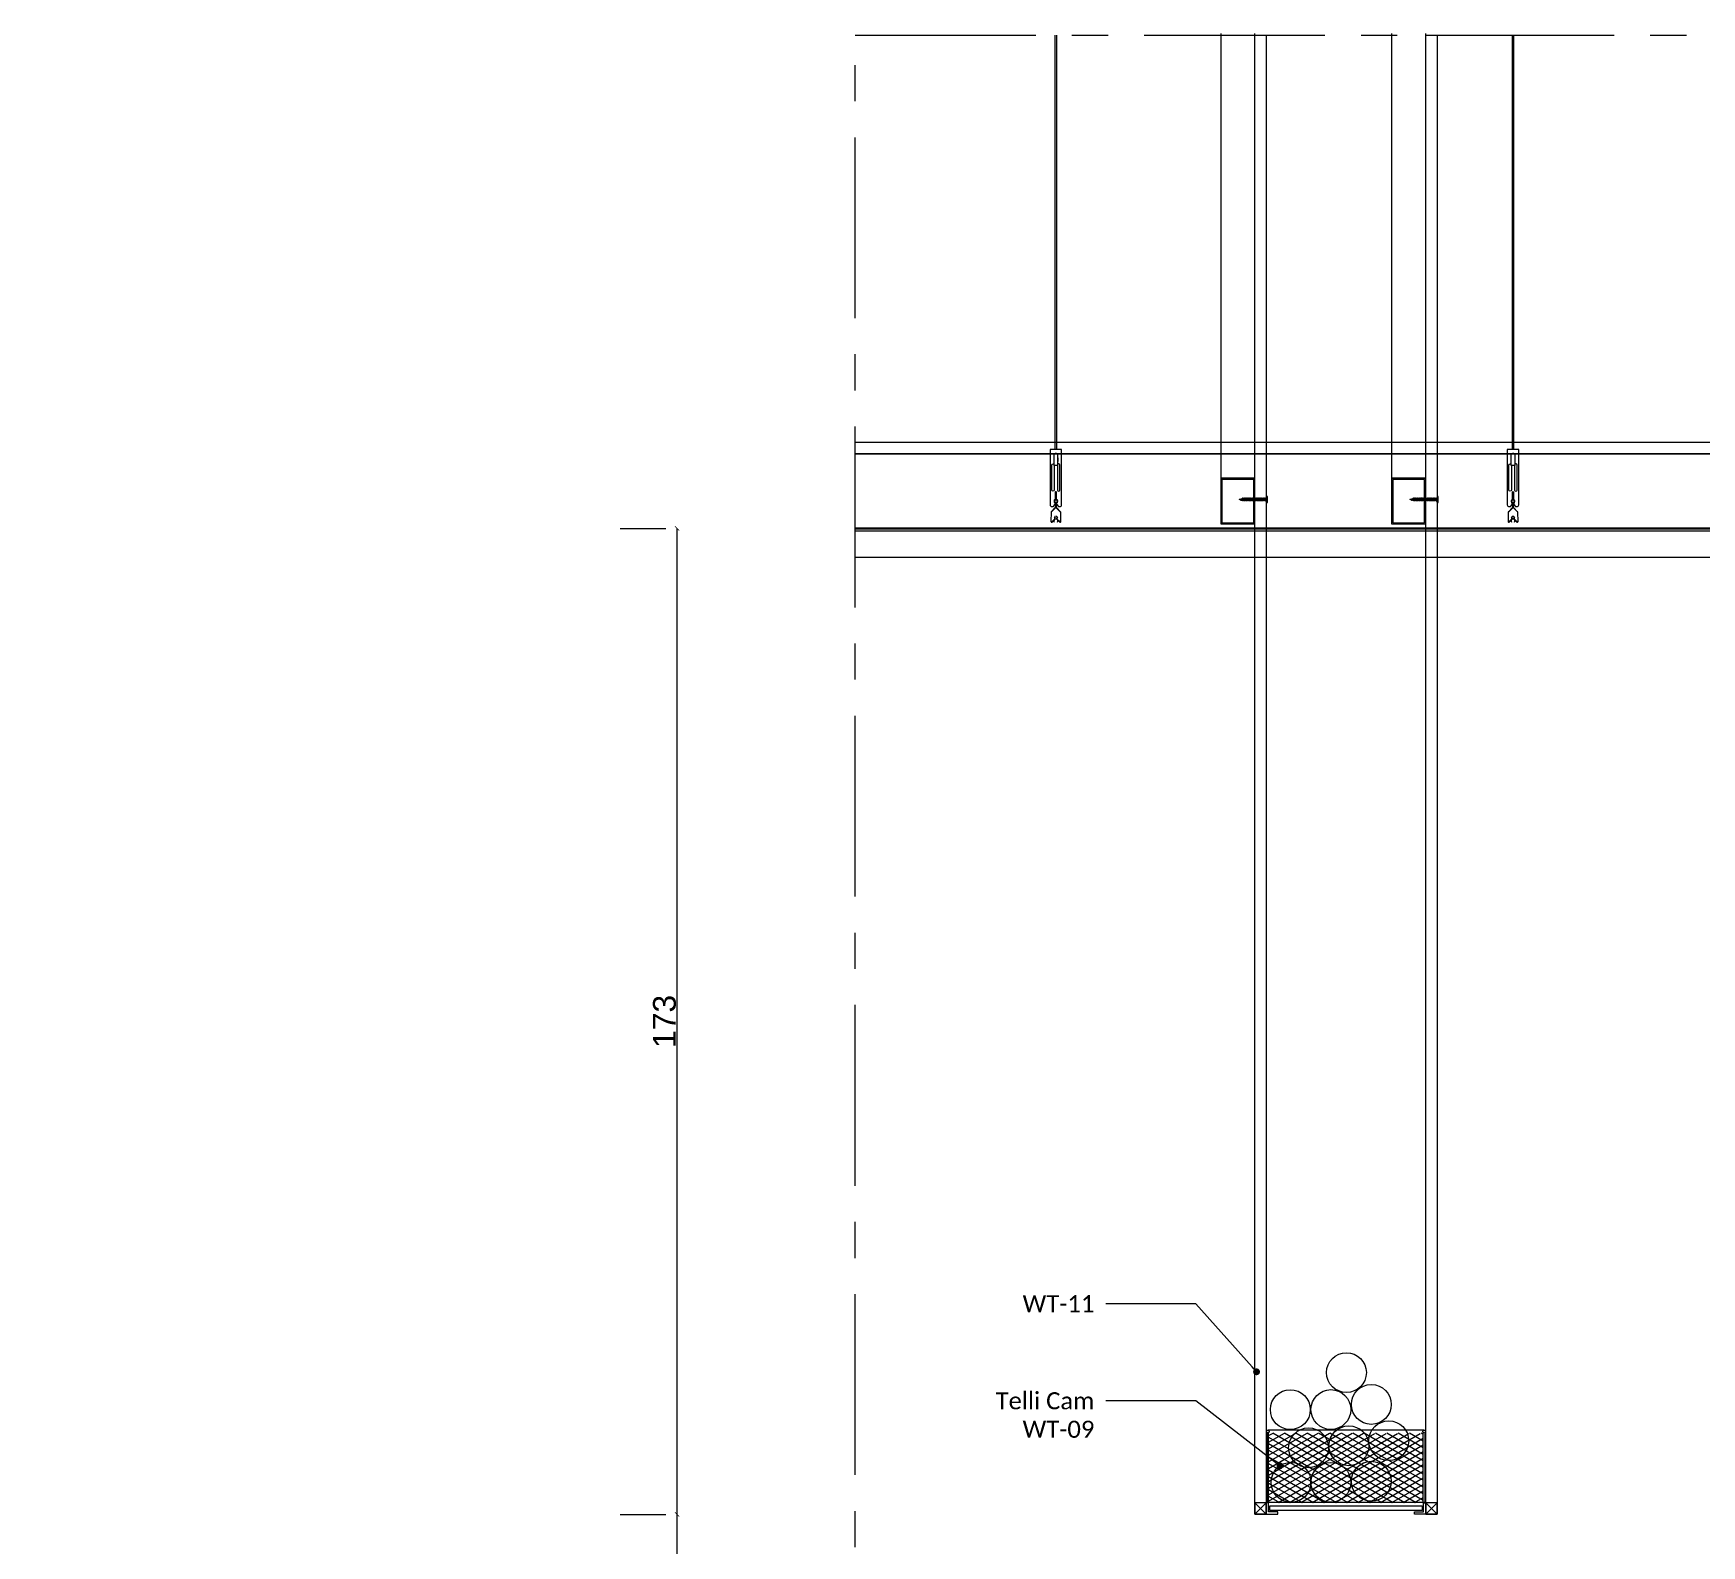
# Model space of a CAD drawing. Header units: millimetres. Extents: x 29001 to 40804, y -8833 to -5892.
# Drawn here: x 34437.2 to 34730.2, y -6928.6 to -6663 of the extents above; entities that cross this region are included whole.
import ezdxf
from ezdxf import colors
from ezdxf.entities.mleader import LeaderData, LeaderLine
from ezdxf.math import Vec2, Vec3

# ---------------------------------------------------------------- set-up
doc = ezdxf.new("R2010")
doc.units = ezdxf.units.MM
doc.linetypes.add('CENTER', pattern=[50.8, 31.75, -6.35, 6.35, -6.35])
doc.layers.get('0').update_dxf_attribs({"lineweight": 0})
doc.layers.get('Defpoints').update_dxf_attribs({"lineweight": 0})
doc.layers.add('xxx_Auto_Duvar_Duvar Gorunus 02', color=7, linetype='Continuous', lineweight=0, true_color=0x707070)
for name, color, linetype, lineweight in [('xxx_Auto_Kaplama_Aluminyum', 133, 'Continuous', 0), ('xxx_Auto_Kaplama_Aluminyum Tarama', 135, 'Continuous', 0), ('xxx_Auto_Konstruksiyon_Metal Ince', 161, 'Continuous', 0), ('xxx_Auto_Olcu_Ic', 33, 'Continuous', 0), ('xxx_Auto_Yardimci_Aks', 30, 'CENTER', 0), ('xxx_Auto_Yardimci_Yazi', 7, 'Continuous', 0)]:
    doc.layers.add(name, color=color, linetype=linetype, lineweight=lineweight)
doc.styles.add('AUTOBAN', font='')
doc.styles.add('narrow', font='ARIALN.TTF', dxfattribs={"height": 4})
doc.styles.get('AUTOBAN').set_extended_font_data('Helvetica Normal Tr')
doc.dimstyles.new('AUTO_DIM_1-20', dxfattribs={"dimtxt": 4, "dimasz": 0.75, "dimexe": 2, "dimexo": 10, "dimgap": 0.2, "dimtad": 1, "dimdec": 0, "dimrnd": 0.5, "dimdsep": 46, "dimtxsty": 'AUTOBAN', "dimblk": 'ARCHTICK', "dimcen": 2, "dimclrd": 256, "dimclre": 256, "dimclrt": 256, "dimadec": 0, "dimazin": 0, "dimtfac": 1, "dimtdec": 0, "dimtix": 1, "dimtofl": 0, "dimtmove": 1, "dimatfit": 3, "dimfxl": 1, "dimtolj": 1, "dimtzin": 0, "dimlwd": -1, "dimlwe": -1, "dimarcsym": 0})

# ---------------------------------------------------------------- blocks, each defined once
blk = doc.blocks.new('*U57')
for p, q in [((0, -5.5), (0, 5.5)), ((0, 5.5), (0.9, 5.5)), ((0.9, 5.5), (3.4, 2.6)), ((3.4, 2.6), (5.1, 1.7)), ((5.1, 1.7), (5.1, 1.7)), ((6.2, 1.7), (7.1, 1.7)), ((8.2, 1.7), (9, 1.7)), ((10.1, 1.7), (10.9, 1.7)), ((12.1, 1.7), (12.9, 1.7)), ((14.1, 1.7), (14.9, 1.7)), ((16.1, 1.7), (16.9, 1.7)), ((18.1, 1.7), (18.9, 1.7)), ((20.1, 1.7), (20.9, 1.7)), ((22.1, 1.7), (22.9, 1.7)), ((24.1, 1.7), (24.9, 1.7)), ((26.1, 1.7), (26.9, 1.7)), ((28.1, 1.7), (28.9, 1.7)), ((30.1, 1.7), (30.9, 1.7)), ((32.1, 1.7), (32.9, 1.7)), ((34.1, 1.7), (34.9, 1.7)), ((36.1, 1.7), (36.9, 1.7)), ((38.1, 1.7), (38.9, 1.7)), ((40.1, 1.7), (40.9, 1.7)), ((42.1, 1.7), (42.7, 1.7)), ((42.7, 1.7), (43.4, 1.7)), ((44.7, 1.4), (50, 0)), ((46.9, -1), (50, 0)), ((0.9, -5.5), (0, -5.5)), ((0.9, -5.5), (3.4, -2.6)), ((3.4, -2.6), (5.1, -1.7)), ((5.1, -1.7), (5.4, -1.7)), ((6.6, -1.7), (7.4, -1.7)), ((9.3, -1.7), (8.5, -1.7)), ((11.3, -1.7), (10.5, -1.7)), ((13.2, -1.7), (12.4, -1.7)), ((15.2, -1.7), (14.3, -1.7)), ((16.3, -1.7), (17.3, -1.7)), ((18.3, -1.7), (19.3, -1.7)), ((20.3, -1.7), (21.3, -1.7)), ((22.3, -1.7), (23.3, -1.7)), ((24.3, -1.7), (25.3, -1.7)), ((26.3, -1.7), (27.3, -1.7)), ((28.3, -1.7), (29.3, -1.7)), ((30.3, -1.7), (31.3, -1.7)), ((32.3, -1.7), (33.3, -1.7)), ((34.3, -1.7), (35.3, -1.7)), ((36.3, -1.7), (37.3, -1.7)), ((38.3, -1.7), (39.3, -1.7)), ((40.3, -1.7), (41.3, -1.7)), ((42.3, -1.7), (43.3, -1.7)), ((44.4, -1.5), (45.9, -1.3))]:
    blk.add_line(p, q)
at = {"lineweight": 15}
for p, q in [((0.9, 5.5), (0.9, -5.5)), ((3.4, -2.6), (3.4, 2.6))]:
    blk.add_line(p, q, dxfattribs=at)
at = {"lineweight": 5}
for p, q in [((5.1, -1.7), (5.1, 1.7)), ((5.1, 0), (5.4, -1.7)), ((6.2, 1.7), (7.4, -1.7)), ((8.2, 1.7), (9.3, -1.7)), ((10.1, 1.7), (11.3, -1.7)), ((12.1, 1.7), (13.2, -1.7)), ((14.1, 1.7), (15.2, -1.7)), ((16.1, 1.7), (17.2, -1.7)), ((18.1, 1.7), (19.2, -1.7)), ((20.1, 1.7), (21.2, -1.7)), ((22.1, 1.7), (23.2, -1.7)), ((24.1, 1.7), (25.2, -1.7)), ((26.1, 1.7), (27.2, -1.7)), ((28.1, 1.7), (29.2, -1.7)), ((30.1, 1.7), (31.2, -1.7)), ((32.1, 1.7), (33.2, -1.7)), ((34.1, 1.7), (35.2, -1.7)), ((36.1, 1.7), (37.2, -1.7)), ((38.1, 1.7), (39.2, -1.7)), ((40.1, 1.7), (41.2, -1.7)), ((42.1, 1.7), (43.2, -1.5)), ((44.6, 1.7), (45.7, -1))]:
    blk.add_line(p, q, dxfattribs=at)
for points, start_tangent, end_tangent in [([(5.1, 1.7), (5.7, 2.5), (6.2, 1.7)], (0.571797, 0.820395), (0.389557, -0.921002)), ([(7.1, 1.7), (7.7, 2.5), (8.2, 1.7)], (0.571797, 0.820395), (0.389557, -0.921002)), ([(9, 1.7), (9.6, 2.5), (10.1, 1.7)], (0.571797, 0.820395), (0.389557, -0.921002)), ([(10.9, 1.7), (11.6, 2.5), (12.1, 1.7)], (0.571797, 0.820395), (0.389557, -0.921002)), ([(12.9, 1.7), (13.6, 2.5), (14.1, 1.7)], (0.571797, 0.820395), (0.389557, -0.921002)), ([(14.9, 1.7), (15.6, 2.5), (16.1, 1.7)], (0.571797, 0.820395), (0.389557, -0.921002)), ([(16.9, 1.7), (17.6, 2.5), (18.1, 1.7)], (0.571797, 0.820395), (0.389557, -0.921002)), ([(18.9, 1.7), (19.6, 2.5), (20.1, 1.7)], (0.571797, 0.820395), (0.389557, -0.921002)), ([(20.9, 1.7), (21.6, 2.5), (22.1, 1.7)], (0.571797, 0.820395), (0.389557, -0.921002)), ([(22.9, 1.7), (23.6, 2.5), (24.1, 1.7)], (0.571797, 0.820395), (0.389557, -0.921002)), ([(24.9, 1.7), (25.6, 2.5), (26.1, 1.7)], (0.571797, 0.820395), (0.389557, -0.921002)), ([(26.9, 1.7), (27.6, 2.5), (28.1, 1.7)], (0.571797, 0.820395), (0.389557, -0.921002)), ([(28.9, 1.7), (29.6, 2.5), (30.1, 1.7)], (0.571797, 0.820395), (0.389557, -0.921002)), ([(30.9, 1.7), (31.6, 2.5), (32.1, 1.7)], (0.571797, 0.820395), (0.389557, -0.921002)), ([(32.9, 1.7), (33.6, 2.5), (34.1, 1.7)], (0.571797, 0.820395), (0.389557, -0.921002)), ([(34.9, 1.7), (35.6, 2.5), (36.1, 1.7)], (0.571797, 0.820395), (0.389557, -0.921002)), ([(36.9, 1.7), (37.6, 2.5), (38.1, 1.7)], (0.571797, 0.820395), (0.389557, -0.921002)), ([(38.9, 1.7), (39.6, 2.5), (40.1, 1.7)], (0.571797, 0.820395), (0.389557, -0.921002)), ([(40.9, 1.7), (41.6, 2.5), (42.1, 1.7)], (0.571797, 0.820395), (0.389557, -0.921002)), ([(43.4, 1.7), (44.1, 2.5), (44.6, 1.7)], (0.571797, 0.820395), (0.389557, -0.921002)), ([(5.4, -1.7), (6.1, -2.5), (6.6, -1.7)], (0.571797, -0.820395), (0.389557, 0.921002)), ([(7.4, -1.7), (8, -2.5), (8.5, -1.7)], (0.571797, -0.820395), (0.389557, 0.921002)), ([(9.3, -1.7), (9.9, -2.5), (10.5, -1.7)], (0.571797, -0.820395), (0.389557, 0.921002)), ([(11.3, -1.7), (11.9, -2.5), (12.4, -1.7)], (0.571797, -0.820395), (0.389557, 0.921002)), ([(13.2, -1.7), (13.8, -2.5), (14.3, -1.7)], (0.571797, -0.820395), (0.389557, 0.921002)), ([(15.2, -1.7), (15.8, -2.5), (16.3, -1.7)], (0.571797, -0.820395), (0.389557, 0.921002)), ([(17.2, -1.7), (17.8, -2.5), (18.3, -1.7)], (0.571797, -0.820395), (0.389557, 0.921002)), ([(19.2, -1.7), (19.8, -2.5), (20.3, -1.7)], (0.571797, -0.820395), (0.389557, 0.921002)), ([(21.2, -1.7), (21.8, -2.5), (22.3, -1.7)], (0.571797, -0.820395), (0.389557, 0.921002)), ([(23.2, -1.7), (23.8, -2.5), (24.3, -1.7)], (0.571797, -0.820395), (0.389557, 0.921002)), ([(25.2, -1.7), (25.8, -2.5), (26.3, -1.7)], (0.571797, -0.820395), (0.389557, 0.921002)), ([(27.2, -1.7), (27.8, -2.5), (28.3, -1.7)], (0.571797, -0.820395), (0.389557, 0.921002)), ([(29.2, -1.7), (29.8, -2.5), (30.3, -1.7)], (0.571797, -0.820395), (0.389557, 0.921002)), ([(31.2, -1.7), (31.8, -2.5), (32.3, -1.7)], (0.571797, -0.820395), (0.389557, 0.921002)), ([(33.2, -1.7), (33.8, -2.5), (34.3, -1.7)], (0.571797, -0.820395), (0.389557, 0.921002)), ([(35.2, -1.7), (35.8, -2.5), (36.3, -1.7)], (0.571797, -0.820395), (0.389557, 0.921002)), ([(37.2, -1.7), (37.8, -2.5), (38.3, -1.7)], (0.571797, -0.820395), (0.389557, 0.921002)), ([(39.2, -1.7), (39.8, -2.5), (40.3, -1.7)], (0.571797, -0.820395), (0.389557, 0.921002)), ([(41.2, -1.7), (41.8, -2.5), (42.3, -1.7)], (0.571797, -0.820395), (0.389557, 0.921002)), ([(43.2, -1.5), (43.9, -2.3), (44.4, -1.5)], (0.571797, -0.820395), (0.389557, 0.921002)), ([(45.7, -1), (46.4, -1.8), (46.9, -1)], (0.571797, -0.820395), (0.389557, 0.921002))]:
    blk.add_spline(points, degree=3, dxfattribs=dict(start_tangent=start_tangent, end_tangent=end_tangent))
at = {"lineweight": 15}
for points, start_tangent, end_tangent in [([(5.1, 1.7), (5.8, 1.4), (6.6, 0.1), (7.4, -1.7)], (0.99352, -0.113659), (0.389557, -0.921002)), ([(6.6, -1.7), (5.8, -1.4), (5.5, -1.1), (5.1, 0)], (-0.99352, 0.113659), (-0.389557, 0.921002)), ([(8.5, -1.7), (7.8, -1.4), (7, -0.1), (6.2, 1.7)], (-0.99352, 0.113659), (-0.389557, 0.921002)), ([(7.1, 1.7), (7.8, 1.4), (8.6, 0.1), (9.3, -1.7)], (0.99352, -0.113659), (0.389557, -0.921002)), ([(10.5, -1.7), (9.7, -1.4), (8.9, -0.1), (8.2, 1.7)], (-0.99352, 0.113659), (-0.389557, 0.921002)), ([(9, 1.7), (9.7, 1.4), (10.5, 0.1), (11.3, -1.7)], (0.99352, -0.113659), (0.389557, -0.921002)), ([(12.4, -1.7), (11.7, -1.4), (10.9, -0.1), (10.1, 1.7)], (-0.99352, 0.113659), (-0.389557, 0.921002)), ([(10.9, 1.7), (11.6, 1.4), (12.5, 0.1), (13.2, -1.7)], (0.99352, -0.113659), (0.389557, -0.921002)), ([(14.3, -1.7), (13.6, -1.4), (12.8, -0.1), (12.1, 1.7)], (-0.99352, 0.113659), (-0.389557, 0.921002)), ([(12.9, 1.7), (13.6, 1.4), (14.5, 0.1), (15.2, -1.7)], (0.99352, -0.113659), (0.389557, -0.921002)), ([(16.3, -1.7), (15.6, -1.4), (14.8, -0.1), (14.1, 1.7)], (-0.99352, 0.113659), (-0.389557, 0.921002)), ([(14.9, 1.7), (15.6, 1.4), (16.5, 0.1), (17.2, -1.7)], (0.99352, -0.113659), (0.389557, -0.921002)), ([(18.3, -1.7), (17.6, -1.4), (16.8, -0.1), (16.1, 1.7)], (-0.99352, 0.113659), (-0.389557, 0.921002)), ([(16.9, 1.7), (17.6, 1.4), (18.5, 0.1), (19.2, -1.7)], (0.99352, -0.113659), (0.389557, -0.921002)), ([(20.3, -1.7), (19.6, -1.4), (18.8, -0.1), (18.1, 1.7)], (-0.99352, 0.113659), (-0.389557, 0.921002)), ([(18.9, 1.7), (19.6, 1.4), (20.5, 0.1), (21.2, -1.7)], (0.99352, -0.113659), (0.389557, -0.921002)), ([(22.3, -1.7), (21.6, -1.4), (20.8, -0.1), (20.1, 1.7)], (-0.99352, 0.113659), (-0.389557, 0.921002)), ([(20.9, 1.7), (21.6, 1.4), (22.5, 0.1), (23.2, -1.7)], (0.99352, -0.113659), (0.389557, -0.921002)), ([(24.3, -1.7), (23.6, -1.4), (22.8, -0.1), (22.1, 1.7)], (-0.99352, 0.113659), (-0.389557, 0.921002)), ([(22.9, 1.7), (23.6, 1.4), (24.5, 0.1), (25.2, -1.7)], (0.99352, -0.113659), (0.389557, -0.921002)), ([(26.3, -1.7), (25.6, -1.4), (24.8, -0.1), (24.1, 1.7)], (-0.99352, 0.113659), (-0.389557, 0.921002)), ([(24.9, 1.7), (25.6, 1.4), (26.5, 0.1), (27.2, -1.7)], (0.99352, -0.113659), (0.389557, -0.921002)), ([(28.3, -1.7), (27.6, -1.4), (26.8, -0.1), (26.1, 1.7)], (-0.99352, 0.113659), (-0.389557, 0.921002)), ([(26.9, 1.7), (27.6, 1.4), (28.5, 0.1), (29.2, -1.7)], (0.99352, -0.113659), (0.389557, -0.921002)), ([(30.3, -1.7), (29.6, -1.4), (28.8, -0.1), (28.1, 1.7)], (-0.99352, 0.113659), (-0.389557, 0.921002)), ([(28.9, 1.7), (29.6, 1.4), (30.5, 0.1), (31.2, -1.7)], (0.99352, -0.113659), (0.389557, -0.921002)), ([(32.3, -1.7), (31.6, -1.4), (30.8, -0.1), (30.1, 1.7)], (-0.99352, 0.113659), (-0.389557, 0.921002)), ([(30.9, 1.7), (31.6, 1.4), (32.5, 0.1), (33.2, -1.7)], (0.99352, -0.113659), (0.389557, -0.921002)), ([(34.3, -1.7), (33.6, -1.4), (32.8, -0.1), (32.1, 1.7)], (-0.99352, 0.113659), (-0.389557, 0.921002)), ([(32.9, 1.7), (33.6, 1.4), (34.5, 0.1), (35.2, -1.7)], (0.99352, -0.113659), (0.389557, -0.921002)), ([(36.3, -1.7), (35.6, -1.4), (34.8, -0.1), (34.1, 1.7)], (-0.99352, 0.113659), (-0.389557, 0.921002)), ([(34.9, 1.7), (35.6, 1.4), (36.5, 0.1), (37.2, -1.7)], (0.99352, -0.113659), (0.389557, -0.921002)), ([(38.3, -1.7), (37.6, -1.4), (36.8, -0.1), (36.1, 1.7)], (-0.99352, 0.113659), (-0.389557, 0.921002)), ([(36.9, 1.7), (37.6, 1.4), (38.5, 0.1), (39.2, -1.7)], (0.99352, -0.113659), (0.389557, -0.921002)), ([(40.3, -1.7), (39.6, -1.4), (38.8, -0.1), (38.1, 1.7)], (-0.99352, 0.113659), (-0.389557, 0.921002)), ([(38.9, 1.7), (39.6, 1.4), (40.5, 0.1), (41.2, -1.7)], (0.99352, -0.113659), (0.389557, -0.921002)), ([(42.3, -1.7), (41.6, -1.4), (40.8, -0.1), (40.1, 1.7)], (-0.99352, 0.113659), (-0.389557, 0.921002)), ([(40.9, 1.7), (41.7, 1.4), (42.5, 0.1), (43.2, -1.5)], (0.99352, -0.113659), (0.389557, -0.921002)), ([(44.4, -1.5), (43.6, -1.2), (42.8, 0.1), (42.1, 1.7)], (-0.99352, 0.113659), (-0.389557, 0.921002)), ([(43.4, 1.7), (44.2, 1.4), (45, 0.3), (45.7, -1)], (0.99352, -0.113659), (0.389557, -0.921002)), ([(46.9, -1), (46.1, -0.7), (45.3, 0.3), (44.6, 1.7)], (-0.99352, 0.113659), (-0.389557, 0.921002))]:
    blk.add_spline(points, degree=3, dxfattribs=dict(at, start_tangent=start_tangent, end_tangent=end_tangent))
blk = doc.blocks.new('_ArchTick')
at = {"color": 0, "linetype": 'ByBlock', "const_width": 0.15}
blk.add_lwpolyline([(-0.5, -0.5), (0.5, 0.5)], dxfattribs=at)
blk = doc.blocks.new('*D159')
at = {"layer": 'Defpoints', "color": 0, "transparency": 16777216}
for p in [(34550.26, -6923.16), (34550.26, -6923.16), (34550.26, -7010.16)]:
    blk.add_point(p, dxfattribs=at)
at = {"layer": 'xxx_Auto_Olcu_Ic', "transparency": 16777216}
for p, q in [((34540.26, -6923.16), (34548.26, -6923.16)), ((34550.26, -7010.16), (34550.26, -6923.16)), ((34540.26, -7010.16), (34548.26, -7010.16))]:
    blk.add_line(p, q, dxfattribs=at)
at = {"layer": 'xxx_Auto_Olcu_Ic', "transparency": 16777216, "xscale": 0.75, "yscale": 0.75, "zscale": 0.75}
for p, rotation in [((34550.26, -6923.16), 90), ((34550.26, -7010.16), 270)]:
    blk.add_blockref('_ArchTick', p, dxfattribs=dict(at, rotation=rotation))
at = {"layer": 'xxx_Auto_Olcu_Ic', "transparency": 16777216, "insert": (34548.06, -6966.66), "char_height": 4, "attachment_point": 5, "rotation": 90, "style": 'AUTOBAN'}
blk.add_mtext('\\A1;87', dxfattribs=at)
blk = doc.blocks.new('*D160')
at = {"layer": 'Defpoints', "color": 0, "transparency": 16777216}
for p in [(34550.26, -6749.96), (34550.26, -6749.96), (34550.26, -6923.16)]:
    blk.add_point(p, dxfattribs=at)
at = {"layer": 'xxx_Auto_Olcu_Ic', "transparency": 16777216}
for p, q in [((34540.26, -6749.96), (34548.26, -6749.96)), ((34550.26, -6923.16), (34550.26, -6749.96)), ((34540.26, -6923.16), (34548.26, -6923.16))]:
    blk.add_line(p, q, dxfattribs=at)
at = {"layer": 'xxx_Auto_Olcu_Ic', "transparency": 16777216, "xscale": 0.75, "yscale": 0.75, "zscale": 0.75}
for p, rotation in [((34550.26, -6749.96), 90), ((34550.26, -6923.16), 270)]:
    blk.add_blockref('_ArchTick', p, dxfattribs=dict(at, rotation=rotation))
at = {"layer": 'xxx_Auto_Olcu_Ic', "transparency": 16777216, "insert": (34548.06, -6836.56), "char_height": 4, "attachment_point": 5, "rotation": 90, "style": 'AUTOBAN'}
blk.add_mtext('\\A1;173', dxfattribs=at)
blk = doc.blocks.new('_Dot')
at = {"color": 0, "linetype": 'ByBlock', "lineweight": -2}
blk.add_line((-0.5, 0), (-1, 0), dxfattribs=at)
at = {"color": 0, "linetype": 'ByBlock', "const_width": 0.5}
blk.add_lwpolyline([(-0.25, 0, 1), (0.25, 0, 1)], format="xyb", close=True, dxfattribs=at)

msp = doc.modelspace()

# ---------------------------------------------------------------- hatches: boundary and pattern name
at = {"layer": 'xxx_Auto_Duvar_Duvar Gorunus 02', "linetype": 'Continuous'}
h = msp.add_hatch(dxfattribs=at)
h.set_pattern_fill('_USER', color=256, angle=330, pattern_type=0)
h.set_pattern_definition([(330, (-58707.3767, -29610.092), (0.5, 0.866025404), [])])
h.paths.add_polyline_path([(34681.33, -6908.86), (34654.17, -6908.86), (34654.17, -6921.06), (34681.33, -6921.06)])
h = msp.add_hatch(dxfattribs=at)
h.set_pattern_fill('_USER', color=256, angle=30, pattern_type=0)
h.set_pattern_definition([(30, (-58707.3767, -29630.092), (-0.5, 0.866025404), [])])
h.paths.add_polyline_path([(34681.33, -6908.95), (34654.17, -6908.86), (34654.17, -6921.06), (34681.33, -6921.06)])
at = {"layer": 'xxx_Auto_Kaplama_Aluminyum Tarama', "linetype": 'Continuous'}
h = msp.add_hatch(color=256, dxfattribs=at)
h.dxf.hatch_style = 1
edge = h.paths.add_edge_path()
edge.add_arc((34616.81, -6745.18), 0.24, -70.6564, 92.4085, ccw=False)
edge.add_arc((34616.93, -6745.51), 0.11, 109.3177, 181)
edge.add_line((34616.82, -6745.52), (34616.83, -6746.26))
edge.add_arc((34616.94, -6746.26), 0.11, 181, 226)
edge.add_line((34616.87, -6746.34), (34617.57, -6747.07))
edge.add_arc((34617.54, -6747.11), 0.05, 1, 46, ccw=False)
edge.add_line((34617.59, -6747.11), (34617.62, -6748.76))
edge.add_arc((34617.57, -6748.76), 0.05, -133.8547, 1, ccw=False)
edge.add_line((34617.53, -6748.8), (34616.99, -6748.27))
edge.add_arc((34617.02, -6748.23), 0.05, 136, 226.1453, ccw=False)
edge.add_line((34616.98, -6748.2), (34617.12, -6748.06))
edge.add_line((34617.12, -6748.06), (34617.07, -6748.02))
edge.add_line((34617.07, -6748.02), (34616.94, -6748.16))
edge.add_arc((34617.02, -6748.23), 0.11, 136, 226.1453)
edge.add_line((34616.94, -6748.31), (34617.49, -6748.84))
edge.add_arc((34617.57, -6748.76), 0.11, 226.1453, 361)
edge.add_line((34617.68, -6748.76), (34617.65, -6747.11))
edge.add_arc((34617.54, -6747.11), 0.11, 1, 46)
edge.add_line((34617.61, -6747.03), (34616.91, -6746.3))
edge.add_arc((34616.94, -6746.26), 0.05, 181, 226, ccw=False)
edge.add_line((34616.89, -6746.26), (34616.88, -6745.52))
edge.add_arc((34616.93, -6745.51), 0.05, 109.3177, 181, ccw=False)
edge.add_arc((34616.81, -6745.18), 0.3, 289.33, 451.9383)
edge.add_arc((34616.79, -6745.18), 0.3, 88.0617, 250.67)
edge.add_arc((34616.68, -6745.51), 0.05, -1, 70.6823, ccw=False)
edge.add_line((34616.73, -6745.52), (34616.72, -6746.26))
edge.add_arc((34616.67, -6746.26), 0.05, 314, 359, ccw=False)
edge.add_line((34616.7, -6746.3), (34616, -6747.03))
edge.add_arc((34616.07, -6747.11), 0.11, 134, 179)
edge.add_line((34615.96, -6747.11), (34615.93, -6748.76))
edge.add_arc((34616.04, -6748.76), 0.11, 179, 313.8547)
edge.add_line((34616.12, -6748.84), (34616.66, -6748.31))
edge.add_arc((34616.59, -6748.23), 0.11, 313.8547, 404)
edge.add_line((34616.67, -6748.16), (34616.54, -6748.02))
edge.add_line((34616.54, -6748.02), (34616.49, -6748.06))
edge.add_line((34616.49, -6748.06), (34616.62, -6748.2))
edge.add_arc((34616.59, -6748.23), 0.05, -46.1453, 44, ccw=False)
edge.add_line((34616.62, -6748.27), (34616.08, -6748.8))
edge.add_arc((34616.04, -6748.76), 0.05, 179, 313.8547, ccw=False)
edge.add_line((34615.99, -6748.76), (34616.02, -6747.11))
edge.add_arc((34616.07, -6747.11), 0.05, 134, 179, ccw=False)
edge.add_line((34616.04, -6747.07), (34616.74, -6746.34))
edge.add_arc((34616.67, -6746.26), 0.11, 314, 359)
edge.add_line((34616.78, -6746.26), (34616.79, -6745.52))
edge.add_arc((34616.68, -6745.51), 0.11, 359, 430.6823)
edge.add_arc((34616.79, -6745.18), 0.24, 87.5915, 250.6564, ccw=False)
h = msp.add_hatch(color=256, dxfattribs=at)
h.dxf.hatch_style = 1
edge = h.paths.add_edge_path()
edge.add_arc((34697.11, -6745.18), 0.24, -70.6564, 92.4085, ccw=False)
edge.add_arc((34697.23, -6745.51), 0.11, 109.3177, 181)
edge.add_line((34697.12, -6745.52), (34697.13, -6746.26))
edge.add_arc((34697.24, -6746.26), 0.11, 181, 226)
edge.add_line((34697.17, -6746.34), (34697.87, -6747.07))
edge.add_arc((34697.84, -6747.11), 0.05, 1, 46, ccw=False)
edge.add_line((34697.89, -6747.11), (34697.92, -6748.76))
edge.add_arc((34697.87, -6748.76), 0.05, -133.8547, 1, ccw=False)
edge.add_line((34697.83, -6748.8), (34697.29, -6748.27))
edge.add_arc((34697.32, -6748.23), 0.05, 136, 226.1453, ccw=False)
edge.add_line((34697.28, -6748.2), (34697.42, -6748.06))
edge.add_line((34697.42, -6748.06), (34697.37, -6748.02))
edge.add_line((34697.37, -6748.02), (34697.24, -6748.16))
edge.add_arc((34697.32, -6748.23), 0.11, 136, 226.1453)
edge.add_line((34697.24, -6748.31), (34697.79, -6748.84))
edge.add_arc((34697.87, -6748.76), 0.11, 226.1453, 361)
edge.add_line((34697.98, -6748.76), (34697.95, -6747.11))
edge.add_arc((34697.84, -6747.11), 0.11, 1, 46)
edge.add_line((34697.91, -6747.03), (34697.21, -6746.3))
edge.add_arc((34697.24, -6746.26), 0.05, 181, 226, ccw=False)
edge.add_line((34697.19, -6746.26), (34697.18, -6745.52))
edge.add_arc((34697.23, -6745.51), 0.05, 109.3177, 181, ccw=False)
edge.add_arc((34697.11, -6745.18), 0.3, 289.33, 451.9383)
edge.add_arc((34697.09, -6745.18), 0.3, 88.0617, 250.67)
edge.add_arc((34696.98, -6745.51), 0.05, -1, 70.6823, ccw=False)
edge.add_line((34697.03, -6745.52), (34697.02, -6746.26))
edge.add_arc((34696.97, -6746.26), 0.05, 314, 359, ccw=False)
edge.add_line((34697, -6746.3), (34696.3, -6747.03))
edge.add_arc((34696.37, -6747.11), 0.11, 134, 179)
edge.add_line((34696.26, -6747.11), (34696.23, -6748.76))
edge.add_arc((34696.34, -6748.76), 0.11, 179, 313.8547)
edge.add_line((34696.42, -6748.84), (34696.96, -6748.31))
edge.add_arc((34696.89, -6748.23), 0.11, 313.8547, 404)
edge.add_line((34696.97, -6748.16), (34696.84, -6748.02))
edge.add_line((34696.84, -6748.02), (34696.79, -6748.06))
edge.add_line((34696.79, -6748.06), (34696.92, -6748.2))
edge.add_arc((34696.89, -6748.23), 0.05, -46.1453, 44, ccw=False)
edge.add_line((34696.92, -6748.27), (34696.38, -6748.8))
edge.add_arc((34696.34, -6748.76), 0.05, 179, 313.8547, ccw=False)
edge.add_line((34696.29, -6748.76), (34696.32, -6747.11))
edge.add_arc((34696.37, -6747.11), 0.05, 134, 179, ccw=False)
edge.add_line((34696.34, -6747.07), (34697.04, -6746.34))
edge.add_arc((34696.97, -6746.26), 0.11, 314, 359)
edge.add_line((34697.08, -6746.26), (34697.09, -6745.52))
edge.add_arc((34696.98, -6745.51), 0.11, 359, 430.6823)
edge.add_arc((34697.09, -6745.18), 0.24, 87.5915, 250.6564, ccw=False)

# ---------------------------------------------------------------- linework, layer by layer
at = {"color": 240, "true_color": 0xed1f24, "elevation": 124.71}
for points in [[(34807.1, -6734.87), (34581.52, -6734.87)], [(34581.52, -6736.87), (34807.1, -6736.87), (34807.1, -6734.87), (34581.52, -6734.87)], [(34807.1, -6736.87), (34581.52, -6736.87)]]:
    msp.add_lwpolyline(points, dxfattribs=at)
at = {"layer": 'xxx_Auto_Duvar_Duvar Gorunus 02', "linetype": 'Continuous'}
for points, elevation in [([(34653.76, -6923.11), (34651.76, -6923.11), (34651.76, -6663.31), (34653.76, -6663.31)], 0), ([(34683.76, -6923.11), (34681.76, -6923.11), (34681.76, -6663.31), (34683.76, -6663.31)], 0), ([(34651.76, -6923.11), (34653.76, -6923.11), (34653.76, -6921.11), (34651.76, -6921.11)], 0), ([(34653.76, -6921.11), (34653.76, -6923.11), (34655.76, -6923.11), (34655.76, -6922.71), (34654.16, -6922.71), (34654.16, -6921.11)], -0.19), ([(34681.15, -6922.47), (34654.4, -6922.47), (34654.4, -6921.67), (34681.15, -6921.67)], -0.19), ([(34681.76, -6921.11), (34681.76, -6923.11), (34679.79, -6923.11), (34679.79, -6922.71), (34681.36, -6922.71), (34681.36, -6921.11)], 0), ([(34681.76, -6923.11), (34683.76, -6923.11), (34683.76, -6921.11), (34681.76, -6921.11)], 0)]:
    msp.add_lwpolyline(points, close=True, dxfattribs=dict(at, elevation=elevation))
for points, elevation in [([(34653.87, -6908.81), (34653.87, -6921.06), (34654.17, -6921.06), (34654.17, -6908.81)], 0), ([(34681.48, -6908.36), (34654.02, -6908.36)], 0), ([(34681.63, -6908.81), (34681.63, -6921.06), (34681.33, -6921.06), (34681.33, -6908.81)], 0), ([(34653.76, -6921.11), (34651.76, -6923.11)], -0.19), ([(34651.76, -6921.11), (34653.76, -6923.11)], -0.19), ([(34681.33, -6921.06), (34654.17, -6921.06)], 0), ([(34683.76, -6921.11), (34681.76, -6923.11)], -0.19), ([(34681.76, -6921.11), (34683.76, -6923.11)], -0.19)]:
    msp.add_lwpolyline(points, dxfattribs=dict(at, elevation=elevation))
for centre, radius in [((34667.84, -6898.25, 0), 3.5), ((34657.98, -6904.75, 0), 3.5), ((34665.11, -6904.74, 0), 3.5), ((34672.21, -6903.85, 0), 3.5), ((34675.28, -6910.22, 0), 3.5), ((34654.02, -6908.61, 0), 0.25), ((34661.18, -6911.46, 0), 3.5), ((34668.27, -6911.1, 0), 3.5), ((34681.48, -6908.61, 0), 0.25), ((34658.11, -6917.53, 0), 3.5), ((34665.11, -6917.53, 0), 3.5), ((34672.2, -6917.33, 0), 3.5)]:
    msp.add_circle(centre, radius, dxfattribs=at)
at = {"layer": 'xxx_Auto_Kaplama_Aluminyum', "linetype": 'Continuous', "elevation": 124.71}
for points in [[(34581.52, -6749.87), (34851.28, -6749.87), (34851.28, -6750.07)], [(34851.28, -6750.07), (34581.52, -6750.07)], [(34851.28, -6755.07), (34851.28, -6750.07), (34581.52, -6750.07)], [(34581.52, -6750.37), (34850.98, -6750.37), (34850.98, -6755.07), (34851.28, -6755.07)], [(34850.98, -6755.07), (34581.52, -6755.07)]]:
    msp.add_lwpolyline(points, dxfattribs=at)
at = {"layer": 'xxx_Auto_Kaplama_Aluminyum Tarama', "linetype": 'Continuous'}
for points, elevation in [([(34616.7, -6736.13), (34616.7, -6663.31)], 124.73), ([(34616.9, -6663.31), (34616.9, -6736.13), (34616.7, -6736.13)], 124.73), ([(34697, -6736.13), (34697, -6663.31)], 124.73), ([(34697.2, -6663.31), (34697.2, -6736.13), (34697, -6736.13)], 124.73), ([(34616.47, -6737.56), (34616.5, -6737.56)], 124.71), ([(34616.5, -6738.21), (34616.47, -6738.21), (34616.47, -6737.56)], 124.71), ([(34617.1, -6737.56), (34617.12, -6737.56), (34617.12, -6738.21), (34617.1, -6738.21)], 124.71), ([(34696.77, -6737.56), (34696.8, -6737.56)], 124.71), ([(34696.8, -6738.21), (34696.77, -6738.21), (34696.77, -6737.56)], 124.71), ([(34697.4, -6737.56), (34697.42, -6737.56), (34697.42, -6738.21), (34697.4, -6738.21)], 124.71)]:
    msp.add_lwpolyline(points, dxfattribs=dict(at, elevation=elevation))
at = {"layer": 'xxx_Auto_Kaplama_Aluminyum Tarama', "linetype": 'Continuous', "elevation": 124.71}
for points in [[(34616.92, -6745.48), (34616.92, -6745.67, 0.167021), (34616.96, -6745.79), (34617.18, -6746.06, 0.229855), (34617.33, -6746.13), (34617.5, -6746.13, 0.414214), (34617.8, -6745.83), (34617.8, -6745.18), (34617.8, -6736.13), (34615.8, -6736.13), (34615.8, -6745.18), (34615.8, -6745.83, 0.414214), (34616.1, -6746.13), (34616.26, -6746.13, 0.229879), (34616.42, -6746.06), (34616.63, -6745.79, 0.168308), (34616.67, -6745.66), (34616.67, -6745.48)], [(34697.22, -6745.48), (34697.22, -6745.67, 0.167021), (34697.26, -6745.79), (34697.48, -6746.06, 0.229855), (34697.63, -6746.13), (34697.8, -6746.13, 0.414214), (34698.1, -6745.83), (34698.1, -6745.18), (34698.1, -6736.13), (34696.1, -6736.13), (34696.1, -6745.18), (34696.1, -6745.83, 0.414214), (34696.4, -6746.13), (34696.56, -6746.13, 0.229879), (34696.72, -6746.06), (34696.93, -6745.79, 0.168308), (34696.97, -6745.66), (34696.97, -6745.48)], [(34616.51, -6738.89), (34616.51, -6743.23, -1), (34616.08, -6743.23), (34616.08, -6738.83, -0.860659), (34616.5, -6738.77)], [(34617.08, -6738.89), (34617.08, -6743.23, 1), (34617.51, -6743.23), (34617.51, -6738.83)], [(34617.51, -6738.83, 0.778201), (34617.1, -6738.73, 0.778201)], [(34696.81, -6738.89), (34696.81, -6743.23, -1), (34696.38, -6743.23), (34696.38, -6738.83, -0.860659), (34696.8, -6738.77)], [(34697.38, -6738.89), (34697.38, -6743.23, 1), (34697.81, -6743.23), (34697.81, -6738.83)], [(34697.81, -6738.83, 0.778201), (34697.4, -6738.73, 0.778201)], [(34616.92, -6745.48, 0.663996), (34616.92, -6744.88), (34616.92, -6743.66, 0.414214), (34616.8, -6743.53, 0.414214), (34616.67, -6743.66), (34616.67, -6744.73), (34616.67, -6744.88, 0.670877), (34616.67, -6745.48)], [(34697.22, -6745.48, 0.663996), (34697.22, -6744.88), (34697.22, -6743.66, 0.414214), (34697.1, -6743.53, 0.414214), (34696.97, -6743.66), (34696.97, -6744.73), (34696.97, -6744.88, 0.670877), (34696.97, -6745.48)]]:
    msp.add_lwpolyline(points, format="xyb", dxfattribs=at)
at = {"layer": 'xxx_Auto_Kaplama_Aluminyum Tarama', "linetype": 'Continuous', "elevation": 124.73}
for points in [[(34617.1, -6736.89), (34617.1, -6738.89), (34616.5, -6738.89), (34616.5, -6736.89)], [(34697.4, -6736.89), (34697.4, -6738.89), (34696.8, -6738.89), (34696.8, -6736.89)]]:
    msp.add_lwpolyline(points, close=True, dxfattribs=at)
for points in [[(34616.8, -6744.94, -0.862148), (34616.89, -6745.41, 0.323388), (34616.82, -6745.52), (34616.83, -6746.26, 0.198912), (34616.87, -6746.34), (34617.57, -6747.07, -0.198912), (34617.59, -6747.11), (34617.62, -6748.76, -0.667262), (34617.53, -6748.8), (34616.99, -6748.27, -0.414956), (34616.98, -6748.2), (34617.12, -6748.06), (34617.07, -6748.02), (34616.94, -6748.16, 0.414956), (34616.94, -6748.31), (34617.49, -6748.84, 0.667262), (34617.68, -6748.76), (34617.65, -6747.11, 0.198912), (34617.61, -6747.03), (34616.91, -6746.3, -0.198912), (34616.89, -6746.26), (34616.88, -6745.52, -0.323388), (34616.91, -6745.47, 0.858681), (34616.8, -6744.88, 0.858681), (34616.7, -6745.47, -0.323388), (34616.73, -6745.52), (34616.72, -6746.26, -0.198912), (34616.7, -6746.3), (34616, -6747.03, 0.198912), (34615.96, -6747.11), (34615.93, -6748.76, 0.667262), (34616.12, -6748.84), (34616.66, -6748.31, 0.414956), (34616.67, -6748.16), (34616.54, -6748.02), (34616.49, -6748.06), (34616.62, -6748.2, -0.414956), (34616.62, -6748.27), (34616.08, -6748.8, -0.667262), (34615.99, -6748.76), (34616.02, -6747.11, -0.198912), (34616.04, -6747.07), (34616.74, -6746.34, 0.198912), (34616.78, -6746.26), (34616.79, -6745.52, 0.323388), (34616.71, -6745.41, -0.862148)], [(34697.1, -6744.94, -0.862148), (34697.19, -6745.41, 0.323388), (34697.12, -6745.52), (34697.13, -6746.26, 0.198912), (34697.17, -6746.34), (34697.87, -6747.07, -0.198912), (34697.89, -6747.11), (34697.92, -6748.76, -0.667262), (34697.83, -6748.8), (34697.29, -6748.27, -0.414956), (34697.28, -6748.2), (34697.42, -6748.06), (34697.37, -6748.02), (34697.24, -6748.16, 0.414956), (34697.24, -6748.31), (34697.79, -6748.84, 0.667262), (34697.98, -6748.76), (34697.95, -6747.11, 0.198912), (34697.91, -6747.03), (34697.21, -6746.3, -0.198912), (34697.19, -6746.26), (34697.18, -6745.52, -0.323388), (34697.21, -6745.47, 0.858681), (34697.1, -6744.88, 0.858681), (34697, -6745.47, -0.323388), (34697.03, -6745.52), (34697.02, -6746.26, -0.198912), (34697, -6746.3), (34696.3, -6747.03, 0.198912), (34696.26, -6747.11), (34696.23, -6748.76, 0.667262), (34696.42, -6748.84), (34696.96, -6748.31, 0.414956), (34696.97, -6748.16), (34696.84, -6748.02), (34696.79, -6748.06), (34696.92, -6748.2, -0.414956), (34696.92, -6748.27), (34696.38, -6748.8, -0.667262), (34696.29, -6748.76), (34696.32, -6747.11, -0.198912), (34696.34, -6747.07), (34697.04, -6746.34, 0.198912), (34697.08, -6746.26), (34697.09, -6745.52, 0.323388), (34697.01, -6745.41, -0.862148)]]:
    msp.add_lwpolyline(points, format="xyb", close=True, dxfattribs=at)
at = {"layer": 'xxx_Auto_Kaplama_Aluminyum Tarama', "linetype": 'Continuous'}
for centre, radius, start, end in [((34616.8, -6736.94, 124.71), 0.165, 18.4199, 161.5801), ((34697.1, -6736.94, 124.71), 0.165, 18.4199, 161.5801), ((34616.8, -6748.66, 124.71), 0.35, 98.2132, 216.7908), ((34616.8, -6748.66, 124.71), 0.35, 98.2132, 216.7908), ((34616.75, -6748, 124.71), 0.15, 90, 270), ((34616.75, -6748, 124.71), 0.15, 90, 270), ((34616.85, -6748, 124.71), 0.15, 270, 90), ((34616.85, -6748, 124.71), 0.15, 270, 90), ((34616.8, -6748.66, 124.71), 0.35, 323.2092, 81.7868), ((34616.8, -6748.66, 124.71), 0.35, 323.2092, 81.7868), ((34697.1, -6748.66, 124.71), 0.35, 98.2132, 216.7908), ((34697.1, -6748.66, 124.71), 0.35, 98.2132, 216.7908), ((34697.05, -6748, 124.71), 0.15, 90, 270), ((34697.05, -6748, 124.71), 0.15, 90, 270), ((34697.15, -6748, 124.71), 0.15, 270, 90), ((34697.15, -6748, 124.71), 0.15, 270, 90), ((34697.1, -6748.66, 124.71), 0.35, 323.2092, 81.7868), ((34697.1, -6748.66, 124.71), 0.35, 323.2092, 81.7868)]:
    msp.add_arc(centre, radius, start, end, dxfattribs=at)
at = {"layer": 'xxx_Auto_Konstruksiyon_Metal Ince', "linetype": 'Continuous', "elevation": 0}
for points in [[(34645.76, -6663.01), (34645.76, -6741.16), (34651.76, -6741.16), (34651.76, -6663.01)], [(34675.76, -6663.01), (34675.76, -6741.16), (34681.76, -6741.16), (34681.76, -6663.01)]]:
    msp.add_lwpolyline(points, dxfattribs=at)
for points in [[(34645.76, -6749.16), (34651.76, -6749.16), (34651.76, -6741.16), (34645.76, -6741.16)], [(34645.96, -6748.96), (34651.56, -6748.96), (34651.56, -6741.36), (34645.96, -6741.36)], [(34675.76, -6749.16), (34681.76, -6749.16), (34681.76, -6741.16), (34675.76, -6741.16)], [(34675.96, -6748.96), (34681.56, -6748.96), (34681.56, -6741.36), (34675.96, -6741.36)]]:
    msp.add_lwpolyline(points, close=True, dxfattribs=at)
at = {"layer": 'xxx_Auto_Yardimci_Aks'}
msp.add_lwpolyline([(34581.52, -6663.31), (34957, -6663.31), (34957, -7170.23), (34581.52, -7170.23)], close=True, dxfattribs=at)

# ---------------------------------------------------------------- block references
at = {"xscale": -0.1, "yscale": 0.1, "zscale": 0.1}
for p in [(34653.98, -6744.89, 0), (34683.98, -6744.89, 0)]:
    msp.add_blockref('*U57', p, dxfattribs=at)

# ---------------------------------------------------------------- dimensions: what is measured, and where the dimension line sits
at = {"layer": 'xxx_Auto_Olcu_Ic'}
for base, p1, p2, picture, middle in [((34550.26, -6749.96, 0.02), (34550.26, -6923.16, 0.02), (34550.26, -6749.96, 0.02), '*D160', (34548.06, -6836.56, 0.02)), ((34550.26, -6923.16, 0.02), (34550.26, -7010.16, 0.02), (34550.26, -6923.16, 0.02), '*D159', (34548.06, -6966.66, 0.02))]:
    dim = msp.add_linear_dim(base=base, p1=p1, p2=p2, angle=90, dimstyle='AUTO_DIM_1-20', dxfattribs=at)
    dim.commit()
    dim.dimension.update_dxf_attribs({"geometry": picture, "text_midpoint": middle})

# ---------------------------------------------------------------- leaders
at = {"layer": 'xxx_Auto_Yardimci_Yazi'}
ml = msp.add_multileader_mtext('Standard', dxfattribs=at)
ml.set_content('{\\fCalibri Light|b0|i0|c162|p34;WT01 / Ahşap kaplama}', color=256, style='narrow')
ml.set_leader_properties(color=256, linetype='ByLayer', lineweight=-1)
ml.set_arrow_properties(name='DOT')
ml.build(insert=Vec2(0, 0))
ml.multileader.update_dxf_attribs({"dogleg_length": 49.61, "arrow_head_size": 1.2})
ctx = ml.context
ctx.base_point, ctx.char_height, ctx.arrow_head_size, ctx.plane_origin = Vec3(34804.34, -6824.63, 0), 3, 1.2, Vec3(35211.34, -6726.39, 0)
ctx.text_align_type = 2
notes = []
notes.append((ctx, [(0, (1, 1, 0), (34853.39, -6824.63, 0), (-1, 0), 1.82, [(0, [(34864.27, -6813.67, 0)], 0, [])])]))
ctx.mtext.insert, ctx.mtext.width, ctx.mtext.defined_height, ctx.mtext.alignment, ctx.mtext.flow_direction = Vec3(34849.58, -6822.7, 0), 186.3768, 39.78, 3, 5
ml = msp.add_multileader_mtext('Standard', dxfattribs=at)
ml.set_content('{\\fCalibri Light|b0|i0|c162|p34;WT-11 }', color=256, style='narrow')
ml.set_leader_properties(color=256, linetype='ByLayer', lineweight=-1)
ml.set_arrow_properties(name='DOT')
ml.build(insert=Vec2(0, 0))
ml.multileader.update_dxf_attribs({"dogleg_length": 49.61, "arrow_head_size": 1.2})
ctx = ml.context
ctx.base_point, ctx.char_height, ctx.arrow_head_size, ctx.plane_origin = Vec3(34609.32, -6886.15, 2.76), 3, 1.2, Vec3(34971.58, -6777.47, 2.76)
ctx.text_align_type = 2
notes.append((ctx, [(0, (1, 1, 0), (34641.36, -6886.15, 2.76), (-1, 0), 15.8, [(0, [(34652.05, -6898.11, 2.76)], 0, [])])]))
ctx.mtext.insert, ctx.mtext.width, ctx.mtext.defined_height, ctx.mtext.alignment, ctx.mtext.flow_direction = Vec3(34623.56, -6884.65, 2.76), 186.3768, 39.78, 3, 5
ml = msp.add_multileader_mtext('Standard', dxfattribs=at)
ml.set_content('{\\fCalibri Light|b0|i0|c162|p34;Telli Cam\\PWT-09}', color=256, style='narrow')
ml.set_leader_properties(color=256, linetype='ByLayer', lineweight=-1)
ml.set_arrow_properties(name='DOT')
ml.build(insert=Vec2(0, 0))
ml.multileader.update_dxf_attribs({"dogleg_length": 49.61, "arrow_head_size": 1.2})
ctx = ml.context
ctx.base_point, ctx.char_height, ctx.arrow_head_size, ctx.plane_origin = Vec3(34604.67, -6903.22, 2.76), 3, 1.2, Vec3(34971.58, -6794.53, 2.76)
ctx.text_align_type = 2
notes.append((ctx, [(0, (1, 1, 0), (34641.36, -6903.22, 2.76), (-1, 0), 15.8, [(0, [(34656.15, -6914.63, 2.76)], 0, [])])]))
ctx.mtext.insert, ctx.mtext.width, ctx.mtext.defined_height, ctx.mtext.alignment, ctx.mtext.flow_direction = Vec3(34623.56, -6901.7, 2.76), 186.3768, 39.78, 3, 5
for ctx, leaders in notes:
    for number, flags, end, landing, length, lines in leaders:
        leader = LeaderData()
        leader.index, (leader.has_last_leader_line, leader.has_dogleg_vector, leader.attachment_direction) = number, flags
        leader.last_leader_point, leader.dogleg_vector, leader.dogleg_length = Vec3(end), Vec3(landing), length
        for number, points, colour, breaks in lines:
            line = LeaderLine()
            line.index, line.vertices, line.color, line.breaks = number, Vec3.list(points), colors.encode_raw_color(colour), breaks
            leader.lines.append(line)
        ctx.leaders.append(leader)

doc.saveas('drawing.dxf')
